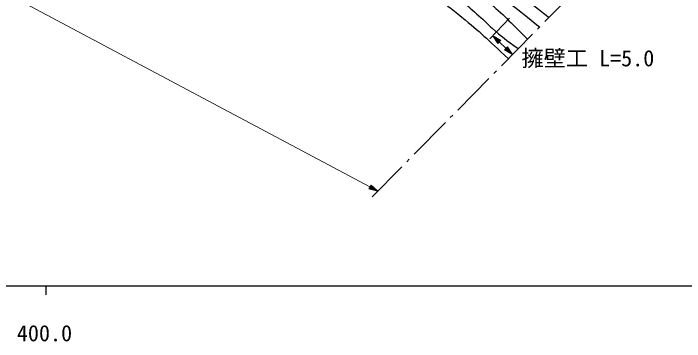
# Model space of a CAD drawing. Units: millimetres, scale not verified. Extents: x 40000 to 680000, y 20000 to 380000.
# Drawn here: x 464338 to 540083, y 198715 to 235710 of the extents above; entities that cross this region are included whole.
import ezdxf
from ezdxf.enums import TextEntityAlignment as Align

# ---------------------------------------------------------------- set-up
doc = ezdxf.new("R2010")
doc.units = ezdxf.units.MM
doc.header["$LTSCALE"] = 1000
for name, color, linetype, lineweight in [('M-BGD', 7, 'Continuous', 25), ('M-BGD-HTXT', 7, 'Continuous', 13), ('M-STR-HTXT', 7, 'Continuous', 13), ('M-TTL-BAND', 7, 'Continuous', 25)]:
    doc.layers.add(name, color=color, linetype=linetype, lineweight=lineweight)
doc.styles.add('ＭＳ ゴシック', font='')
doc.styles.get('ＭＳ ゴシック').set_extended_font_data('MS Gothic')

msp = doc.modelspace()

# ---------------------------------------------------------------- linework, layer by layer
at = {"layer": 'M-BGD'}
for points, knots in [([(502396, 250797), (503405, 249887), (503678, 249653), (504513, 248934), (506098, 247569), (507009, 246830), (508661, 245548), (512194, 242806), (514345, 241499), (517890, 238774), (520191, 237006), (520936, 236426), (523729, 234180)], [0, 0, 0, 0, 1, 1, 1, 2, 2, 2, 3, 3, 3, 4, 4, 4, 4]), ([(503327, 251390), (504655, 250026), (505012, 249610), (506206, 248596), (506726, 248154), (507003, 247887), (507561, 247495), (510118, 245695), (511645, 244824), (514249, 243092), (515517, 242249), (516222, 241768), (517467, 240891), (520418, 238813), (521331, 238017), (524790, 235255)], [0, 0, 0, 0, 1, 1, 1, 2, 2, 2, 3, 3, 3, 4, 4, 4, 5, 5, 5, 5]), ([(501126, 250204), (502451, 249086), (502816, 248796), (503920, 247918), (505919, 246330), (507130, 245560), (509169, 244024), (510770, 242818), (511663, 242136), (513233, 240891), (515075, 239431), (516129, 238637), (517890, 237081), (519703, 235479), (520287, 234889), (522366, 232799)], [0, 0, 0, 0, 1, 1, 1, 2, 2, 2, 3, 3, 3, 4, 4, 4, 5, 5, 5, 5]), ([(499348, 249273), (502622, 246537), (503490, 245752), (506291, 243685), (507664, 242671), (508476, 242162), (509847, 241145), (511228, 240120), (511978, 239514), (513318, 238436), (514836, 237215), (515668, 236508), (517128, 235218), (517623, 234781), (517865, 234497), (518355, 234054), (519445, 233069), (519885, 232791), (521321, 231740)], [0, 0, 0, 0, 1, 1, 1, 2, 2, 2, 3, 3, 3, 4, 4, 4, 5, 5, 5, 6, 6, 6, 6]), ([(497824, 248426), (499992, 246604), (500591, 246133), (502396, 244701), (505972, 241865), (508149, 240505), (511794, 237758), (513036, 236823), (513722, 236285), (514927, 235303), (517065, 233560), (517725, 232901), (520201, 230605)], [0, 0, 0, 0, 1, 1, 1, 2, 2, 2, 3, 3, 3, 4, 4, 4, 4])]:
    msp.add_open_spline(points, degree=3, knots=knots, dxfattribs=at)
at = {"layer": 'M-BGD-HTXT'}
for p, q in [((524323, 234782), (527836, 238340)), ((523480, 233928), (523761, 234213)), ((519406, 229800), (522918, 233359)), ((518563, 228946), (518844, 229231)), ((514489, 224818), (518001, 228377)), ((513646, 223964), (513927, 224249)), ((509571, 219836), (513084, 223395)), ((508728, 218982), (509009, 219267)), ((504843, 215046), (508166, 218413))]:
    msp.add_line(p, q, dxfattribs=at)
at = {"layer": 'M-STR-HTXT'}
for p, q in [((504578, 216142), (425752, 258068)), ((520336, 235190), (518098, 232831)), ((518442, 233194), (518996, 232324)), ((518442, 233194), (519340, 232687)), ((518442, 233194), (519168, 232506)), ((519133, 232470), (518553, 233020)), ((519202, 232542), (518622, 233093)), ((518664, 232846), (519099, 232433)), ((519065, 232397), (518774, 232672)), ((518801, 232991), (519237, 232578)), ((519271, 232615), (518981, 232890)), ((518996, 232324), (519340, 232687)), ((519160, 232789), (519306, 232651)), ((518885, 232498), (519030, 232361)), ((519168, 232506), (519945, 231769)), ((520117, 231950), (519773, 231588)), ((519979, 231805), (520559, 231255)), ((520449, 231428), (520013, 231841)), ((520048, 231878), (520338, 231602)), ((520227, 231776), (520082, 231914)), ((520670, 231081), (520117, 231950)), ((520670, 231081), (519773, 231588)), ((519952, 231486), (519807, 231624)), ((519841, 231660), (520132, 231385)), ((520311, 231283), (519876, 231696)), ((519910, 231733), (520491, 231182)), ((520670, 231081), (519945, 231769)), ((504695, 216363), (504461, 215921)), ((505461, 215672), (504461, 215921)), ((504661, 215871), (504484, 215965)), ((504508, 216009), (504861, 215822)), ((505061, 215772), (504531, 216054)), ((504555, 216098), (505261, 215722)), ((505461, 215672), (504578, 216142)), ((504601, 216186), (505308, 215810)), ((505155, 215948), (504625, 216230)), ((504648, 216274), (505002, 216086)), ((504848, 216225), (504672, 216318)), ((505461, 215672), (504695, 216363))]:
    msp.add_line(p, q, dxfattribs=at)
at = {"layer": 'M-TTL-BAND'}
for p, q in [((40000, 205000), (579000, 205000)), ((468000, 205000), (468000, 204000))]:
    msp.add_line(p, q, dxfattribs=at)

# ---------------------------------------------------------------- texts
at = {"layer": 'M-STR-HTXT', "style": 'ＭＳ ゴシック'}
msp.add_text('擁壁工 L=5.0', height=1833, dxfattribs=at).set_placement((529174, 229195), align=Align.BOTTOM_CENTER)
at = {"layer": 'M-TTL-BAND', "style": 'ＭＳ ゴシック'}
msp.add_text('400.0', height=1833, dxfattribs=at).set_placement((467844, 198195), align=Align.BOTTOM_CENTER)

doc.saveas('drawing.dxf')
